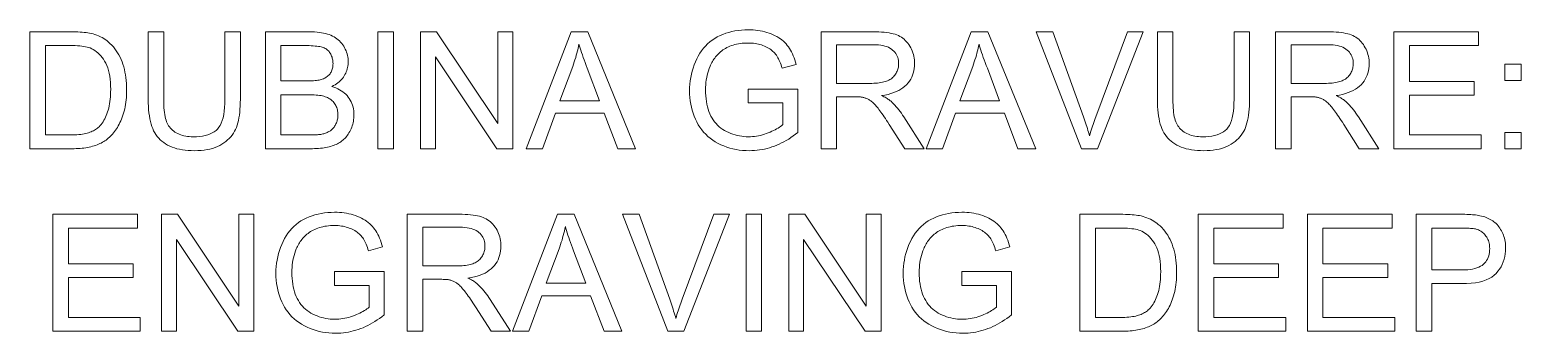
# Model space of a CAD drawing. Extents: x 0 to 297, y 0 to 420.
# Drawn here: x 227.25 to 265.45, y 52.23 to 60.02 of the extents above; entities that cross this region are included whole.
import ezdxf

# ---------------------------------------------------------------- set-up
doc = ezdxf.new("R2010")
doc.units = 0

msp = doc.modelspace()

# ---------------------------------------------------------------- linework, layer by layer
at = {"color": 7, "lineweight": 13}
for points in [[(245.653, 58.145), (245.653, 58.497), (246.924, 58.499), (246.924, 57.385), (246.865, 57.34), (246.806, 57.297), (246.746, 57.256), (246.687, 57.217), (246.626, 57.181), (246.566, 57.147), (246.505, 57.116), (246.444, 57.086), (246.382, 57.059), (246.32, 57.034), (246.257, 57.012), (246.195, 56.992), (246.132, 56.974), (246.068, 56.959), (246.005, 56.946), (245.941, 56.936), (245.876, 56.927), (245.812, 56.922), (245.747, 56.918), (245.681, 56.917), (245.594, 56.919), (245.508, 56.924), (245.423, 56.934), (245.341, 56.947), (245.26, 56.964), (245.18, 56.985), (245.102, 57.01), (245.026, 57.038), (244.951, 57.07), (244.878, 57.106), (244.808, 57.146), (244.741, 57.189), (244.677, 57.235), (244.618, 57.285), (244.561, 57.338), (244.508, 57.394), (244.459, 57.454), (244.414, 57.517), (244.371, 57.584), (244.333, 57.654), (244.298, 57.726), (244.267, 57.8), (244.239, 57.876), (244.215, 57.953), (244.195, 58.033), (244.178, 58.113), (244.165, 58.196), (244.156, 58.28), (244.15, 58.366), (244.149, 58.454), (244.15, 58.541), (244.156, 58.626), (244.165, 58.711), (244.178, 58.795), (244.194, 58.877), (244.215, 58.958), (244.238, 59.038), (244.266, 59.117), (244.297, 59.195), (244.332, 59.271), (244.37, 59.345), (244.411, 59.415), (244.456, 59.481), (244.504, 59.544), (244.555, 59.602), (244.609, 59.656), (244.667, 59.707), (244.728, 59.753), (244.792, 59.796), (244.859, 59.835), (244.929, 59.87), (245, 59.901), (245.074, 59.929), (245.15, 59.953), (245.229, 59.973), (245.309, 59.99), (245.391, 60.003), (245.476, 60.012), (245.562, 60.017), (245.651, 60.019), (245.715, 60.018), (245.778, 60.015), (245.84, 60.01), (245.901, 60.002), (245.96, 59.993), (246.019, 59.981), (246.076, 59.968), (246.131, 59.952), (246.186, 59.934), (246.239, 59.914), (246.29, 59.892), (246.34, 59.868), (246.387, 59.843), (246.431, 59.816), (246.474, 59.788), (246.514, 59.757), (246.552, 59.726), (246.587, 59.692), (246.62, 59.657), (246.651, 59.62), (246.681, 59.581), (246.708, 59.54), (246.735, 59.497), (246.759, 59.451), (246.783, 59.403), (246.805, 59.353), (246.825, 59.3), (246.845, 59.246), (246.862, 59.188), (246.879, 59.129), (246.52, 59.031), (246.507, 59.076), (246.492, 59.118), (246.477, 59.159), (246.461, 59.198), (246.445, 59.235), (246.428, 59.27), (246.41, 59.303), (246.391, 59.335), (246.372, 59.364), (246.353, 59.391), (246.332, 59.417), (246.309, 59.441), (246.285, 59.465), (246.259, 59.487), (246.231, 59.509), (246.201, 59.529), (246.17, 59.549), (246.137, 59.567), (246.103, 59.584), (246.066, 59.601), (246.028, 59.616), (245.99, 59.629), (245.951, 59.641), (245.911, 59.651), (245.87, 59.66), (245.828, 59.667), (245.785, 59.672), (245.742, 59.676), (245.698, 59.679), (245.653, 59.679), (245.599, 59.679), (245.547, 59.676), (245.496, 59.672), (245.447, 59.666), (245.399, 59.659), (245.353, 59.65), (245.308, 59.639), (245.264, 59.626), (245.223, 59.612), (245.182, 59.597), (245.143, 59.579), (245.106, 59.561), (245.07, 59.542), (245.036, 59.522), (245.003, 59.501), (244.972, 59.478), (244.942, 59.455), (244.914, 59.431), (244.887, 59.405), (244.862, 59.379), (244.838, 59.351), (244.815, 59.324), (244.794, 59.295), (244.773, 59.266), (244.754, 59.237), (244.735, 59.207), (244.718, 59.177), (244.702, 59.146), (244.687, 59.114), (244.673, 59.082), (244.651, 59.026), (244.631, 58.969), (244.614, 58.911), (244.599, 58.852), (244.587, 58.792), (244.576, 58.731), (244.568, 58.669), (244.563, 58.606), (244.559, 58.543), (244.558, 58.478), (244.559, 58.399), (244.563, 58.323), (244.57, 58.249), (244.58, 58.178), (244.592, 58.11), (244.608, 58.044), (244.626, 57.981), (244.646, 57.92), (244.67, 57.862), (244.696, 57.807), (244.725, 57.754), (244.756, 57.705), (244.79, 57.657), (244.827, 57.613), (244.866, 57.572), (244.907, 57.533), (244.951, 57.497), (244.998, 57.464), (245.047, 57.433), (245.098, 57.406), (245.151, 57.381), (245.205, 57.359), (245.26, 57.339), (245.315, 57.322), (245.37, 57.308), (245.427, 57.296), (245.484, 57.287), (245.542, 57.28), (245.6, 57.276), (245.659, 57.275), (245.71, 57.276), (245.762, 57.279), (245.812, 57.284), (245.863, 57.291), (245.914, 57.3), (245.964, 57.311), (246.014, 57.324), (246.064, 57.338), (246.113, 57.355), (246.162, 57.374), (246.21, 57.394), (246.256, 57.414), (246.299, 57.435), (246.34, 57.456), (246.378, 57.477), (246.414, 57.498), (246.448, 57.52), (246.479, 57.542), (246.508, 57.564), (246.535, 57.586), (246.535, 58.145)], [(227.25, 56.968), (227.25, 59.968), (228.283, 59.968), (228.351, 59.968), (228.416, 59.966), (228.478, 59.964), (228.536, 59.961), (228.592, 59.957), (228.643, 59.953), (228.692, 59.947), (228.737, 59.94), (228.779, 59.933), (228.817, 59.925), (228.868, 59.912), (228.917, 59.897), (228.965, 59.881), (229.011, 59.862), (229.056, 59.842), (229.099, 59.819), (229.141, 59.795), (229.181, 59.769), (229.22, 59.74), (229.257, 59.71), (229.303, 59.669), (229.347, 59.625), (229.389, 59.58), (229.428, 59.532), (229.465, 59.482), (229.499, 59.429), (229.531, 59.375), (229.56, 59.318), (229.587, 59.259), (229.612, 59.198), (229.635, 59.134), (229.655, 59.069), (229.672, 59.002), (229.687, 58.934), (229.7, 58.863), (229.711, 58.791), (229.719, 58.717), (229.725, 58.641), (229.729, 58.564), (229.73, 58.484), (229.729, 58.417), (229.727, 58.351), (229.723, 58.286), (229.717, 58.223), (229.71, 58.162), (229.701, 58.102), (229.691, 58.044), (229.679, 57.987), (229.665, 57.932), (229.65, 57.879), (229.634, 57.827), (229.616, 57.777), (229.598, 57.728), (229.579, 57.682), (229.559, 57.637), (229.538, 57.595), (229.516, 57.554), (229.494, 57.515), (229.47, 57.477), (229.445, 57.442), (229.42, 57.408), (229.395, 57.376), (229.368, 57.345), (229.342, 57.315), (229.315, 57.287), (229.287, 57.261), (229.259, 57.236), (229.231, 57.212), (229.202, 57.19), (229.172, 57.17), (229.142, 57.15), (229.11, 57.132), (229.078, 57.114), (229.044, 57.098), (229.008, 57.082), (228.972, 57.068), (228.934, 57.054), (228.896, 57.042), (228.855, 57.03), (228.814, 57.019), (228.771, 57.009), (228.728, 57.001), (228.683, 56.993), (228.636, 56.986), (228.589, 56.981), (228.54, 56.976), (228.49, 56.973), (228.439, 56.97), (228.386, 56.968), (228.332, 56.968)], [(227.647, 57.322), (228.287, 57.322), (228.345, 57.323), (228.401, 57.324), (228.454, 57.327), (228.504, 57.331), (228.552, 57.336), (228.597, 57.342), (228.64, 57.349), (228.68, 57.357), (228.718, 57.367), (228.753, 57.377), (228.786, 57.389), (228.817, 57.401), (228.848, 57.414), (228.877, 57.429), (228.904, 57.444), (228.931, 57.46), (228.955, 57.477), (228.979, 57.494), (229.001, 57.513), (229.022, 57.533), (229.049, 57.562), (229.076, 57.593), (229.101, 57.626), (229.125, 57.661), (229.147, 57.698), (229.169, 57.737), (229.189, 57.778), (229.208, 57.821), (229.225, 57.866), (229.242, 57.912), (229.257, 57.961), (229.27, 58.012), (229.282, 58.065), (229.292, 58.119), (229.301, 58.176), (229.308, 58.235), (229.313, 58.296), (229.317, 58.359), (229.32, 58.424), (229.321, 58.49), (229.319, 58.582), (229.314, 58.67), (229.307, 58.753), (229.296, 58.832), (229.282, 58.907), (229.265, 58.977), (229.245, 59.043), (229.222, 59.104), (229.195, 59.161), (229.166, 59.214), (229.134, 59.263), (229.102, 59.308), (229.067, 59.351), (229.032, 59.389), (228.995, 59.425), (228.957, 59.457), (228.917, 59.486), (228.876, 59.512), (228.834, 59.534), (228.791, 59.553), (228.757, 59.564), (228.719, 59.575), (228.677, 59.584), (228.632, 59.592), (228.582, 59.599), (228.529, 59.604), (228.472, 59.608), (228.411, 59.612), (228.346, 59.613), (228.277, 59.614), (227.647, 59.614)], [(232.245, 59.968), (232.642, 59.968), (232.642, 58.235), (232.641, 58.146), (232.638, 58.061), (232.633, 57.98), (232.625, 57.903), (232.616, 57.829), (232.605, 57.759), (232.592, 57.693), (232.576, 57.63), (232.559, 57.571), (232.54, 57.516), (232.517, 57.464), (232.492, 57.414), (232.463, 57.366), (232.431, 57.319), (232.396, 57.275), (232.357, 57.233), (232.316, 57.193), (232.27, 57.154), (232.222, 57.118), (232.17, 57.084), (232.115, 57.052), (232.057, 57.024), (231.995, 56.999), (231.93, 56.977), (231.861, 56.959), (231.79, 56.944), (231.715, 56.932), (231.636, 56.924), (231.554, 56.918), (231.469, 56.917), (231.386, 56.918), (231.307, 56.923), (231.23, 56.93), (231.157, 56.94), (231.086, 56.953), (231.019, 56.969), (230.954, 56.988), (230.893, 57.01), (230.835, 57.035), (230.78, 57.062), (230.728, 57.092), (230.679, 57.125), (230.633, 57.161), (230.59, 57.199), (230.55, 57.24), (230.513, 57.283), (230.48, 57.329), (230.449, 57.378), (230.421, 57.429), (230.397, 57.483), (230.375, 57.54), (230.356, 57.601), (230.339, 57.666), (230.324, 57.735), (230.311, 57.808), (230.301, 57.886), (230.293, 57.967), (230.287, 58.052), (230.284, 58.141), (230.282, 58.235), (230.282, 59.968), (230.679, 59.968), (230.679, 58.237), (230.68, 58.161), (230.682, 58.089), (230.686, 58.021), (230.691, 57.957), (230.698, 57.897), (230.706, 57.842), (230.715, 57.79), (230.726, 57.743), (230.738, 57.7), (230.752, 57.661), (230.768, 57.624), (230.785, 57.59), (230.805, 57.557), (230.827, 57.526), (230.851, 57.497), (230.877, 57.469), (230.905, 57.443), (230.935, 57.419), (230.967, 57.396), (231.002, 57.375), (231.038, 57.356), (231.076, 57.339), (231.115, 57.324), (231.156, 57.311), (231.198, 57.3), (231.242, 57.291), (231.288, 57.284), (231.335, 57.279), (231.384, 57.276), (231.434, 57.275), (231.52, 57.277), (231.6, 57.283), (231.675, 57.293), (231.745, 57.307), (231.809, 57.325), (231.869, 57.346), (231.924, 57.372), (231.974, 57.402), (232.019, 57.436), (232.059, 57.473), (232.094, 57.517), (232.126, 57.567), (232.154, 57.626), (232.178, 57.691), (232.198, 57.764), (232.215, 57.844), (232.228, 57.931), (232.237, 58.025), (232.243, 58.127), (232.245, 58.237)], [(233.286, 56.968), (233.286, 59.968), (234.412, 59.968), (234.479, 59.967), (234.544, 59.964), (234.606, 59.96), (234.665, 59.953), (234.722, 59.945), (234.776, 59.935), (234.827, 59.923), (234.875, 59.91), (234.921, 59.894), (234.963, 59.877), (235.004, 59.858), (235.043, 59.837), (235.08, 59.813), (235.115, 59.788), (235.149, 59.761), (235.18, 59.732), (235.21, 59.701), (235.238, 59.668), (235.264, 59.633), (235.289, 59.597), (235.311, 59.559), (235.331, 59.52), (235.349, 59.481), (235.364, 59.442), (235.377, 59.403), (235.388, 59.363), (235.396, 59.323), (235.402, 59.283), (235.405, 59.242), (235.407, 59.201), (235.405, 59.162), (235.402, 59.125), (235.397, 59.087), (235.39, 59.05), (235.38, 59.014), (235.369, 58.978), (235.355, 58.942), (235.34, 58.907), (235.322, 58.873), (235.302, 58.838), (235.28, 58.805), (235.256, 58.773), (235.23, 58.742), (235.202, 58.713), (235.171, 58.685), (235.139, 58.658), (235.104, 58.633), (235.067, 58.609), (235.028, 58.586), (234.987, 58.564), (235.04, 58.547), (235.091, 58.528), (235.139, 58.506), (235.185, 58.482), (235.228, 58.456), (235.268, 58.428), (235.306, 58.397), (235.342, 58.364), (235.375, 58.329), (235.405, 58.292), (235.433, 58.253), (235.458, 58.212), (235.48, 58.17), (235.499, 58.127), (235.515, 58.082), (235.528, 58.036), (235.539, 57.989), (235.546, 57.94), (235.55, 57.889), (235.552, 57.838), (235.551, 57.796), (235.548, 57.755), (235.544, 57.714), (235.538, 57.674), (235.53, 57.634), (235.52, 57.595), (235.508, 57.557), (235.495, 57.519), (235.48, 57.482), (235.463, 57.446), (235.445, 57.41), (235.425, 57.377), (235.406, 57.345), (235.385, 57.314), (235.363, 57.285), (235.341, 57.258), (235.318, 57.233), (235.294, 57.209), (235.269, 57.187), (235.243, 57.166), (235.216, 57.147), (235.188, 57.129), (235.158, 57.112), (235.127, 57.096), (235.095, 57.08), (235.062, 57.066), (235.027, 57.053), (234.991, 57.04), (234.953, 57.029), (234.914, 57.018), (234.874, 57.009), (234.832, 57), (234.788, 56.993), (234.742, 56.986), (234.695, 56.981), (234.645, 56.976), (234.594, 56.972), (234.541, 56.97), (234.487, 56.968), (234.43, 56.968)], [(233.683, 58.707), (234.332, 58.707), (234.383, 58.708), (234.432, 58.709), (234.477, 58.711), (234.519, 58.713), (234.559, 58.716), (234.595, 58.72), (234.629, 58.724), (234.659, 58.73), (234.686, 58.736), (234.711, 58.742), (234.74, 58.752), (234.768, 58.763), (234.795, 58.775), (234.82, 58.788), (234.843, 58.802), (234.866, 58.818), (234.886, 58.834), (234.905, 58.852), (234.923, 58.871), (234.939, 58.892), (234.953, 58.913), (234.967, 58.935), (234.978, 58.959), (234.988, 58.984), (234.996, 59.009), (235.003, 59.036), (235.009, 59.064), (235.013, 59.093), (235.015, 59.123), (235.016, 59.154), (235.015, 59.183), (235.013, 59.212), (235.009, 59.24), (235.004, 59.267), (234.998, 59.294), (234.99, 59.32), (234.981, 59.345), (234.97, 59.37), (234.958, 59.393), (234.944, 59.416), (234.929, 59.438), (234.913, 59.459), (234.896, 59.478), (234.877, 59.496), (234.857, 59.512), (234.836, 59.527), (234.814, 59.54), (234.79, 59.552), (234.765, 59.563), (234.739, 59.572), (234.711, 59.58), (234.679, 59.587), (234.642, 59.593), (234.603, 59.599), (234.559, 59.603), (234.511, 59.607), (234.46, 59.61), (234.405, 59.612), (234.346, 59.614), (234.283, 59.614), (233.683, 59.614)], [(236.166, 56.968), (236.166, 59.968), (236.563, 59.968), (236.563, 56.968)], [(237.258, 56.968), (237.258, 59.968), (237.666, 59.968), (239.241, 57.613), (239.241, 59.968), (239.622, 59.968), (239.622, 56.968), (239.215, 56.968), (237.639, 59.325), (237.639, 56.968)], [(239.96, 56.968), (241.112, 59.968), (241.54, 59.968), (242.767, 56.968), (242.315, 56.968), (241.965, 57.877), (240.711, 57.877), (240.381, 56.968)], [(240.825, 58.2), (241.842, 58.2), (241.529, 59.031), (241.501, 59.105), (241.475, 59.177), (241.45, 59.246), (241.426, 59.312), (241.404, 59.376), (241.384, 59.436), (241.365, 59.495), (241.347, 59.55), (241.331, 59.603), (241.316, 59.653), (241.305, 59.595), (241.292, 59.538), (241.278, 59.48), (241.263, 59.423), (241.247, 59.365), (241.231, 59.308), (241.213, 59.251), (241.195, 59.194), (241.175, 59.137), (241.155, 59.08)], [(247.515, 56.968), (247.515, 59.968), (248.845, 59.968), (248.923, 59.967), (248.998, 59.965), (249.068, 59.961), (249.135, 59.955), (249.198, 59.948), (249.257, 59.939), (249.312, 59.928), (249.364, 59.916), (249.411, 59.903), (249.455, 59.887), (249.496, 59.87), (249.535, 59.85), (249.573, 59.828), (249.608, 59.803), (249.643, 59.775), (249.675, 59.746), (249.706, 59.713), (249.735, 59.679), (249.763, 59.641), (249.788, 59.602), (249.812, 59.56), (249.833, 59.518), (249.852, 59.475), (249.868, 59.431), (249.882, 59.386), (249.893, 59.341), (249.902, 59.294), (249.908, 59.247), (249.912, 59.199), (249.913, 59.149), (249.911, 59.087), (249.905, 59.026), (249.895, 58.967), (249.88, 58.91), (249.862, 58.855), (249.839, 58.802), (249.812, 58.752), (249.781, 58.703), (249.746, 58.656), (249.707, 58.611), (249.663, 58.569), (249.615, 58.53), (249.562, 58.494), (249.505, 58.462), (249.444, 58.432), (249.378, 58.406), (249.307, 58.383), (249.232, 58.363), (249.152, 58.346), (249.068, 58.333), (249.099, 58.318), (249.128, 58.303), (249.156, 58.288), (249.182, 58.273), (249.207, 58.258), (249.23, 58.243), (249.252, 58.228), (249.272, 58.213), (249.29, 58.198), (249.308, 58.184), (249.342, 58.151), (249.376, 58.117), (249.41, 58.081), (249.444, 58.043), (249.477, 58.004), (249.51, 57.963), (249.542, 57.921), (249.574, 57.877), (249.606, 57.832), (249.637, 57.784), (250.159, 56.968), (249.66, 56.968), (249.263, 57.592), (249.228, 57.645), (249.195, 57.695), (249.164, 57.743), (249.133, 57.788), (249.104, 57.831), (249.076, 57.871), (249.049, 57.908), (249.024, 57.943), (248.999, 57.976), (248.976, 58.006), (248.954, 58.033), (248.932, 58.059), (248.911, 58.084), (248.89, 58.106), (248.869, 58.127), (248.849, 58.146), (248.83, 58.164), (248.811, 58.18), (248.793, 58.194), (248.775, 58.206), (248.757, 58.217), (248.739, 58.228), (248.721, 58.237), (248.703, 58.246), (248.685, 58.255), (248.667, 58.262), (248.648, 58.269), (248.63, 58.275), (248.612, 58.281), (248.593, 58.286), (248.579, 58.289), (248.563, 58.291), (248.545, 58.293), (248.526, 58.295), (248.504, 58.297), (248.481, 58.298), (248.457, 58.299), (248.43, 58.3), (248.402, 58.3), (248.372, 58.3), (247.912, 58.3), (247.912, 56.968)], [(247.912, 58.644), (248.765, 58.644), (248.819, 58.645), (248.869, 58.646), (248.918, 58.649), (248.964, 58.653), (249.008, 58.658), (249.049, 58.664), (249.088, 58.672), (249.125, 58.68), (249.159, 58.69), (249.191, 58.7), (249.221, 58.712), (249.249, 58.725), (249.276, 58.74), (249.302, 58.756), (249.326, 58.773), (249.349, 58.792), (249.37, 58.812), (249.389, 58.834), (249.408, 58.856), (249.424, 58.88), (249.439, 58.905), (249.453, 58.931), (249.465, 58.957), (249.475, 58.983), (249.484, 59.01), (249.491, 59.037), (249.497, 59.064), (249.501, 59.092), (249.503, 59.121), (249.504, 59.149), (249.503, 59.191), (249.498, 59.232), (249.49, 59.27), (249.479, 59.308), (249.465, 59.343), (249.448, 59.378), (249.428, 59.41), (249.405, 59.441), (249.379, 59.471), (249.35, 59.499), (249.317, 59.525), (249.281, 59.549), (249.241, 59.569), (249.197, 59.587), (249.15, 59.602), (249.1, 59.615), (249.046, 59.624), (248.988, 59.631), (248.926, 59.635), (248.861, 59.636), (247.912, 59.636)], [(250.206, 56.968), (251.358, 59.968), (251.786, 59.968), (253.014, 56.968), (252.561, 56.968), (252.211, 57.877), (250.957, 57.877), (250.628, 56.968)], [(251.072, 58.2), (252.089, 58.2), (251.776, 59.031), (251.748, 59.105), (251.721, 59.177), (251.696, 59.246), (251.673, 59.312), (251.651, 59.376), (251.63, 59.436), (251.611, 59.495), (251.593, 59.55), (251.577, 59.603), (251.563, 59.653), (251.551, 59.595), (251.538, 59.538), (251.524, 59.48), (251.509, 59.423), (251.494, 59.365), (251.477, 59.308), (251.459, 59.251), (251.441, 59.194), (251.421, 59.137), (251.401, 59.08)], [(254.188, 56.968), (253.026, 59.968), (253.456, 59.968), (254.235, 57.789), (254.254, 57.737), (254.272, 57.685), (254.289, 57.634), (254.306, 57.584), (254.322, 57.535), (254.337, 57.486), (254.352, 57.438), (254.366, 57.39), (254.38, 57.344), (254.393, 57.297), (254.407, 57.347), (254.422, 57.396), (254.437, 57.445), (254.452, 57.494), (254.468, 57.543), (254.484, 57.592), (254.501, 57.641), (254.519, 57.69), (254.536, 57.739), (254.555, 57.789), (255.365, 59.968), (255.77, 59.968), (254.595, 56.968)], [(258.095, 59.968), (258.492, 59.968), (258.492, 58.235), (258.491, 58.146), (258.488, 58.061), (258.483, 57.98), (258.475, 57.903), (258.466, 57.829), (258.455, 57.759), (258.442, 57.693), (258.426, 57.63), (258.409, 57.571), (258.389, 57.516), (258.367, 57.464), (258.342, 57.414), (258.313, 57.366), (258.281, 57.319), (258.246, 57.275), (258.207, 57.233), (258.165, 57.193), (258.12, 57.154), (258.072, 57.118), (258.02, 57.084), (257.965, 57.052), (257.907, 57.024), (257.845, 56.999), (257.78, 56.977), (257.711, 56.959), (257.64, 56.944), (257.564, 56.932), (257.486, 56.924), (257.404, 56.918), (257.319, 56.917), (257.236, 56.918), (257.157, 56.923), (257.08, 56.93), (257.007, 56.94), (256.936, 56.953), (256.869, 56.969), (256.804, 56.988), (256.743, 57.01), (256.685, 57.035), (256.63, 57.062), (256.577, 57.092), (256.528, 57.125), (256.483, 57.161), (256.44, 57.199), (256.4, 57.24), (256.363, 57.283), (256.329, 57.329), (256.299, 57.378), (256.271, 57.429), (256.247, 57.483), (256.225, 57.54), (256.206, 57.601), (256.188, 57.666), (256.174, 57.735), (256.161, 57.808), (256.151, 57.886), (256.143, 57.967), (256.137, 58.052), (256.133, 58.141), (256.132, 58.235), (256.132, 59.968), (256.529, 59.968), (256.529, 58.237), (256.53, 58.161), (256.532, 58.089), (256.536, 58.021), (256.541, 57.957), (256.547, 57.897), (256.555, 57.842), (256.565, 57.79), (256.576, 57.743), (256.588, 57.7), (256.602, 57.661), (256.617, 57.624), (256.635, 57.59), (256.655, 57.557), (256.677, 57.526), (256.701, 57.497), (256.727, 57.469), (256.755, 57.443), (256.785, 57.419), (256.817, 57.396), (256.852, 57.375), (256.888, 57.356), (256.926, 57.339), (256.965, 57.324), (257.006, 57.311), (257.048, 57.3), (257.092, 57.291), (257.138, 57.284), (257.185, 57.279), (257.234, 57.276), (257.284, 57.275), (257.369, 57.277), (257.449, 57.283), (257.525, 57.293), (257.594, 57.307), (257.659, 57.325), (257.719, 57.346), (257.774, 57.372), (257.824, 57.402), (257.869, 57.436), (257.909, 57.473), (257.944, 57.517), (257.976, 57.567), (258.004, 57.626), (258.028, 57.691), (258.048, 57.764), (258.065, 57.844), (258.078, 57.931), (258.087, 58.025), (258.093, 58.127), (258.095, 58.237)], [(259.159, 56.968), (259.159, 59.968), (260.489, 59.968), (260.567, 59.967), (260.642, 59.965), (260.712, 59.961), (260.779, 59.955), (260.842, 59.948), (260.901, 59.939), (260.956, 59.928), (261.008, 59.916), (261.055, 59.903), (261.099, 59.887), (261.14, 59.87), (261.179, 59.85), (261.217, 59.828), (261.252, 59.803), (261.287, 59.775), (261.319, 59.746), (261.35, 59.713), (261.379, 59.679), (261.407, 59.641), (261.432, 59.602), (261.456, 59.56), (261.477, 59.518), (261.496, 59.475), (261.512, 59.431), (261.526, 59.386), (261.537, 59.341), (261.546, 59.294), (261.552, 59.247), (261.556, 59.199), (261.557, 59.149), (261.555, 59.087), (261.549, 59.026), (261.539, 58.967), (261.524, 58.91), (261.506, 58.855), (261.483, 58.802), (261.456, 58.752), (261.425, 58.703), (261.39, 58.656), (261.351, 58.611), (261.307, 58.569), (261.259, 58.53), (261.206, 58.494), (261.149, 58.462), (261.088, 58.432), (261.022, 58.406), (260.951, 58.383), (260.876, 58.363), (260.796, 58.346), (260.712, 58.333), (260.743, 58.318), (260.772, 58.303), (260.8, 58.288), (260.826, 58.273), (260.851, 58.258), (260.874, 58.243), (260.896, 58.228), (260.916, 58.213), (260.934, 58.198), (260.952, 58.184), (260.986, 58.151), (261.02, 58.117), (261.054, 58.081), (261.088, 58.043), (261.121, 58.004), (261.154, 57.963), (261.186, 57.921), (261.218, 57.877), (261.25, 57.832), (261.281, 57.784), (261.803, 56.968), (261.303, 56.968), (260.906, 57.592), (260.872, 57.645), (260.839, 57.695), (260.808, 57.743), (260.777, 57.788), (260.748, 57.831), (260.72, 57.871), (260.693, 57.908), (260.667, 57.943), (260.643, 57.976), (260.62, 58.006), (260.598, 58.033), (260.576, 58.059), (260.555, 58.084), (260.534, 58.106), (260.513, 58.127), (260.493, 58.146), (260.474, 58.164), (260.455, 58.18), (260.436, 58.194), (260.418, 58.206), (260.401, 58.217), (260.383, 58.228), (260.365, 58.237), (260.347, 58.246), (260.329, 58.255), (260.311, 58.262), (260.292, 58.269), (260.274, 58.275), (260.256, 58.281), (260.237, 58.286), (260.223, 58.289), (260.207, 58.291), (260.189, 58.293), (260.17, 58.295), (260.148, 58.297), (260.125, 58.298), (260.101, 58.299), (260.074, 58.3), (260.046, 58.3), (260.016, 58.3), (259.556, 58.3), (259.556, 56.968)], [(259.556, 58.644), (260.409, 58.644), (260.462, 58.645), (260.513, 58.646), (260.562, 58.649), (260.608, 58.653), (260.652, 58.658), (260.693, 58.664), (260.732, 58.672), (260.769, 58.68), (260.803, 58.69), (260.835, 58.7), (260.865, 58.712), (260.893, 58.725), (260.92, 58.74), (260.946, 58.756), (260.97, 58.773), (260.993, 58.792), (261.014, 58.812), (261.033, 58.834), (261.051, 58.856), (261.068, 58.88), (261.083, 58.905), (261.097, 58.931), (261.109, 58.957), (261.119, 58.983), (261.128, 59.01), (261.135, 59.037), (261.141, 59.064), (261.145, 59.092), (261.147, 59.121), (261.148, 59.149), (261.146, 59.191), (261.142, 59.232), (261.134, 59.27), (261.123, 59.308), (261.109, 59.343), (261.092, 59.378), (261.072, 59.41), (261.049, 59.441), (261.023, 59.471), (260.993, 59.499), (260.961, 59.525), (260.924, 59.549), (260.885, 59.569), (260.841, 59.587), (260.794, 59.602), (260.744, 59.615), (260.689, 59.624), (260.632, 59.631), (260.57, 59.635), (260.505, 59.636), (259.556, 59.636)], [(262.188, 56.968), (262.188, 59.968), (264.357, 59.968), (264.357, 59.614), (262.585, 59.614), (262.585, 58.695), (264.244, 58.695), (264.244, 58.343), (262.585, 58.343), (262.585, 57.322), (264.426, 57.322), (264.426, 56.968)], [(265.03, 58.722), (265.03, 59.141), (265.449, 59.141), (265.449, 58.722)], [(233.683, 57.322), (234.43, 57.322), (234.468, 57.322), (234.503, 57.323), (234.535, 57.323), (234.566, 57.324), (234.594, 57.326), (234.62, 57.327), (234.644, 57.329), (234.665, 57.331), (234.684, 57.334), (234.701, 57.336), (234.727, 57.342), (234.754, 57.347), (234.779, 57.354), (234.803, 57.361), (234.826, 57.369), (234.849, 57.378), (234.87, 57.387), (234.891, 57.397), (234.911, 57.407), (234.93, 57.418), (234.948, 57.43), (234.965, 57.443), (234.982, 57.457), (234.998, 57.472), (235.014, 57.489), (235.028, 57.506), (235.043, 57.524), (235.056, 57.543), (235.069, 57.564), (235.081, 57.585), (235.092, 57.607), (235.102, 57.63), (235.111, 57.654), (235.119, 57.678), (235.126, 57.703), (235.131, 57.729), (235.135, 57.755), (235.138, 57.782), (235.14, 57.809), (235.14, 57.838), (235.14, 57.871), (235.137, 57.903), (235.133, 57.934), (235.127, 57.965), (235.119, 57.995), (235.11, 58.023), (235.098, 58.051), (235.085, 58.078), (235.071, 58.104), (235.055, 58.129), (235.037, 58.153), (235.017, 58.176), (234.997, 58.197), (234.975, 58.217), (234.952, 58.235), (234.927, 58.251), (234.902, 58.267), (234.874, 58.28), (234.846, 58.292), (234.816, 58.303), (234.784, 58.313), (234.75, 58.321), (234.713, 58.329), (234.673, 58.335), (234.63, 58.341), (234.585, 58.345), (234.537, 58.349), (234.486, 58.351), (234.433, 58.353), (234.377, 58.353), (233.683, 58.353)], [(265.03, 56.968), (265.03, 57.387), (265.449, 57.387), (265.449, 56.968)], [(227.839, 52.286), (227.839, 55.286), (230.008, 55.286), (230.008, 54.932), (228.236, 54.932), (228.236, 54.013), (229.896, 54.013), (229.896, 53.661), (228.236, 53.661), (228.236, 52.64), (230.078, 52.64), (230.078, 52.286)], [(230.622, 52.286), (230.622, 55.286), (231.029, 55.286), (232.605, 52.93), (232.605, 55.286), (232.986, 55.286), (232.986, 52.286), (232.578, 52.286), (231.003, 54.643), (231.003, 52.286)], [(235.057, 53.463), (235.057, 53.815), (236.327, 53.817), (236.327, 52.703), (236.269, 52.658), (236.21, 52.615), (236.15, 52.574), (236.09, 52.535), (236.03, 52.499), (235.97, 52.465), (235.909, 52.433), (235.847, 52.404), (235.786, 52.377), (235.724, 52.352), (235.661, 52.33), (235.599, 52.31), (235.536, 52.292), (235.472, 52.277), (235.409, 52.264), (235.345, 52.254), (235.28, 52.245), (235.216, 52.239), (235.151, 52.236), (235.085, 52.235), (234.998, 52.237), (234.912, 52.242), (234.827, 52.252), (234.745, 52.265), (234.663, 52.282), (234.584, 52.303), (234.506, 52.327), (234.43, 52.356), (234.355, 52.388), (234.282, 52.424), (234.212, 52.464), (234.145, 52.506), (234.081, 52.553), (234.021, 52.602), (233.965, 52.655), (233.912, 52.712), (233.863, 52.772), (233.817, 52.835), (233.775, 52.901), (233.737, 52.971), (233.702, 53.044), (233.67, 53.118), (233.643, 53.194), (233.619, 53.271), (233.599, 53.35), (233.582, 53.431), (233.569, 53.514), (233.56, 53.598), (233.554, 53.684), (233.552, 53.772), (233.554, 53.859), (233.56, 53.944), (233.569, 54.029), (233.582, 54.113), (233.598, 54.195), (233.618, 54.276), (233.642, 54.356), (233.67, 54.435), (233.701, 54.513), (233.736, 54.589), (233.774, 54.663), (233.815, 54.733), (233.86, 54.799), (233.908, 54.861), (233.959, 54.92), (234.013, 54.974), (234.071, 55.025), (234.131, 55.071), (234.195, 55.114), (234.263, 55.153), (234.332, 55.188), (234.404, 55.219), (234.478, 55.247), (234.554, 55.271), (234.632, 55.291), (234.713, 55.308), (234.795, 55.32), (234.879, 55.33), (234.966, 55.335), (235.055, 55.337), (235.119, 55.336), (235.182, 55.333), (235.244, 55.328), (235.305, 55.32), (235.364, 55.311), (235.423, 55.299), (235.479, 55.285), (235.535, 55.27), (235.59, 55.252), (235.643, 55.232), (235.694, 55.21), (235.743, 55.186), (235.79, 55.161), (235.835, 55.134), (235.877, 55.106), (235.918, 55.075), (235.955, 55.043), (235.991, 55.01), (236.024, 54.975), (236.055, 54.938), (236.084, 54.899), (236.112, 54.858), (236.138, 54.815), (236.163, 54.769), (236.187, 54.721), (236.209, 54.671), (236.229, 54.618), (236.248, 54.563), (236.266, 54.506), (236.282, 54.447), (235.924, 54.349), (235.91, 54.393), (235.896, 54.436), (235.881, 54.477), (235.865, 54.516), (235.849, 54.553), (235.831, 54.588), (235.814, 54.621), (235.795, 54.652), (235.776, 54.682), (235.756, 54.709), (235.736, 54.734), (235.713, 54.759), (235.689, 54.783), (235.662, 54.805), (235.635, 54.827), (235.605, 54.847), (235.574, 54.867), (235.541, 54.885), (235.506, 54.902), (235.47, 54.919), (235.432, 54.934), (235.394, 54.947), (235.355, 54.959), (235.314, 54.969), (235.273, 54.978), (235.232, 54.985), (235.189, 54.99), (235.146, 54.994), (235.102, 54.997), (235.057, 54.997), (235.003, 54.996), (234.951, 54.994), (234.9, 54.99), (234.851, 54.984), (234.803, 54.977), (234.756, 54.967), (234.712, 54.957), (234.668, 54.944), (234.626, 54.93), (234.586, 54.914), (234.547, 54.897), (234.51, 54.879), (234.474, 54.86), (234.439, 54.84), (234.407, 54.819), (234.375, 54.796), (234.346, 54.773), (234.317, 54.748), (234.291, 54.723), (234.266, 54.696), (234.242, 54.669), (234.219, 54.641), (234.197, 54.613), (234.177, 54.584), (234.157, 54.555), (234.139, 54.525), (234.122, 54.494), (234.106, 54.463), (234.09, 54.432), (234.076, 54.4), (234.055, 54.344), (234.035, 54.287), (234.018, 54.229), (234.003, 54.17), (233.99, 54.11), (233.98, 54.049), (233.972, 53.987), (233.966, 53.924), (233.963, 53.861), (233.962, 53.796), (233.963, 53.717), (233.967, 53.641), (233.974, 53.567), (233.984, 53.496), (233.996, 53.428), (234.011, 53.362), (234.029, 53.299), (234.05, 53.238), (234.074, 53.18), (234.1, 53.125), (234.129, 53.072), (234.16, 53.022), (234.194, 52.975), (234.231, 52.931), (234.269, 52.89), (234.311, 52.851), (234.355, 52.815), (234.401, 52.782), (234.45, 52.751), (234.502, 52.724), (234.555, 52.699), (234.609, 52.677), (234.663, 52.657), (234.718, 52.64), (234.774, 52.626), (234.831, 52.614), (234.888, 52.605), (234.945, 52.598), (235.004, 52.594), (235.063, 52.593), (235.114, 52.594), (235.165, 52.597), (235.216, 52.602), (235.267, 52.609), (235.317, 52.618), (235.368, 52.629), (235.418, 52.641), (235.467, 52.656), (235.517, 52.673), (235.566, 52.692), (235.614, 52.712), (235.66, 52.732), (235.703, 52.753), (235.744, 52.774), (235.782, 52.795), (235.818, 52.816), (235.852, 52.838), (235.883, 52.859), (235.912, 52.881), (235.939, 52.904), (235.939, 53.463)], [(236.919, 52.286), (236.919, 55.286), (238.249, 55.286), (238.327, 55.285), (238.402, 55.283), (238.472, 55.279), (238.539, 55.273), (238.602, 55.266), (238.661, 55.257), (238.716, 55.246), (238.768, 55.234), (238.815, 55.22), (238.859, 55.205), (238.9, 55.188), (238.939, 55.168), (238.976, 55.145), (239.012, 55.121), (239.047, 55.093), (239.079, 55.063), (239.11, 55.031), (239.139, 54.996), (239.167, 54.959), (239.192, 54.92), (239.216, 54.878), (239.237, 54.836), (239.256, 54.793), (239.272, 54.749), (239.286, 54.704), (239.297, 54.659), (239.306, 54.612), (239.312, 54.565), (239.316, 54.516), (239.317, 54.467), (239.315, 54.404), (239.309, 54.344), (239.299, 54.285), (239.284, 54.228), (239.265, 54.173), (239.243, 54.12), (239.216, 54.07), (239.185, 54.021), (239.15, 53.974), (239.11, 53.929), (239.067, 53.887), (239.019, 53.848), (238.966, 53.812), (238.909, 53.779), (238.848, 53.75), (238.781, 53.724), (238.711, 53.701), (238.636, 53.681), (238.556, 53.664), (238.472, 53.651), (238.503, 53.636), (238.532, 53.621), (238.56, 53.606), (238.586, 53.591), (238.611, 53.576), (238.634, 53.561), (238.655, 53.546), (238.676, 53.531), (238.694, 53.516), (238.711, 53.501), (238.746, 53.469), (238.78, 53.434), (238.814, 53.398), (238.848, 53.361), (238.881, 53.322), (238.914, 53.281), (238.946, 53.239), (238.978, 53.195), (239.01, 53.149), (239.041, 53.102), (239.563, 52.286), (239.063, 52.286), (238.666, 52.91), (238.632, 52.963), (238.599, 53.013), (238.568, 53.061), (238.537, 53.106), (238.508, 53.148), (238.48, 53.188), (238.453, 53.226), (238.427, 53.261), (238.403, 53.293), (238.38, 53.323), (238.358, 53.351), (238.336, 53.377), (238.314, 53.402), (238.294, 53.424), (238.273, 53.445), (238.253, 53.464), (238.234, 53.482), (238.215, 53.498), (238.196, 53.512), (238.178, 53.524), (238.161, 53.535), (238.143, 53.545), (238.125, 53.555), (238.107, 53.564), (238.089, 53.573), (238.07, 53.58), (238.052, 53.587), (238.034, 53.593), (238.016, 53.599), (237.997, 53.604), (237.983, 53.606), (237.967, 53.609), (237.949, 53.611), (237.929, 53.613), (237.908, 53.614), (237.885, 53.616), (237.861, 53.617), (237.834, 53.617), (237.806, 53.618), (237.776, 53.618), (237.316, 53.618), (237.316, 52.286)], [(239.61, 52.286), (240.762, 55.286), (241.19, 55.286), (242.417, 52.286), (241.965, 52.286), (241.615, 53.194), (240.361, 53.194), (240.031, 52.286)], [(243.592, 52.286), (242.43, 55.286), (242.859, 55.286), (243.639, 53.106), (243.658, 53.054), (243.676, 53.003), (243.693, 52.952), (243.71, 52.902), (243.726, 52.853), (243.741, 52.804), (243.756, 52.756), (243.77, 52.708), (243.784, 52.661), (243.797, 52.615), (243.811, 52.664), (243.825, 52.714), (243.84, 52.763), (243.856, 52.812), (243.872, 52.861), (243.888, 52.91), (243.905, 52.959), (243.922, 53.008), (243.94, 53.057), (243.958, 53.106), (244.769, 55.286), (245.174, 55.286), (243.999, 52.286)], [(245.598, 52.286), (245.598, 55.286), (245.995, 55.286), (245.995, 52.286)], [(246.69, 52.286), (246.69, 55.286), (247.098, 55.286), (248.673, 52.93), (248.673, 55.286), (249.054, 55.286), (249.054, 52.286), (248.647, 52.286), (247.071, 54.643), (247.071, 52.286)], [(251.125, 53.463), (251.125, 53.815), (252.396, 53.817), (252.396, 52.703), (252.337, 52.658), (252.278, 52.615), (252.218, 52.574), (252.159, 52.535), (252.098, 52.499), (252.038, 52.465), (251.977, 52.433), (251.916, 52.404), (251.854, 52.377), (251.792, 52.352), (251.73, 52.33), (251.667, 52.31), (251.604, 52.292), (251.54, 52.277), (251.477, 52.264), (251.413, 52.254), (251.348, 52.245), (251.284, 52.239), (251.219, 52.236), (251.153, 52.235), (251.066, 52.237), (250.98, 52.242), (250.896, 52.252), (250.813, 52.265), (250.732, 52.282), (250.652, 52.303), (250.574, 52.327), (250.498, 52.356), (250.423, 52.388), (250.35, 52.424), (250.28, 52.464), (250.213, 52.506), (250.149, 52.553), (250.09, 52.602), (250.033, 52.655), (249.981, 52.712), (249.931, 52.772), (249.886, 52.835), (249.843, 52.901), (249.805, 52.971), (249.77, 53.044), (249.739, 53.118), (249.711, 53.194), (249.687, 53.271), (249.667, 53.35), (249.65, 53.431), (249.637, 53.514), (249.628, 53.598), (249.623, 53.684), (249.621, 53.772), (249.623, 53.859), (249.628, 53.944), (249.637, 54.029), (249.65, 54.113), (249.666, 54.195), (249.687, 54.276), (249.71, 54.356), (249.738, 54.435), (249.769, 54.513), (249.804, 54.589), (249.842, 54.663), (249.884, 54.733), (249.928, 54.799), (249.976, 54.861), (250.027, 54.92), (250.081, 54.974), (250.139, 55.025), (250.2, 55.071), (250.264, 55.114), (250.331, 55.153), (250.401, 55.188), (250.472, 55.219), (250.546, 55.247), (250.623, 55.271), (250.701, 55.291), (250.781, 55.308), (250.863, 55.32), (250.948, 55.33), (251.034, 55.335), (251.123, 55.337), (251.187, 55.336), (251.25, 55.333), (251.312, 55.328), (251.373, 55.32), (251.433, 55.311), (251.491, 55.299), (251.548, 55.285), (251.603, 55.27), (251.658, 55.252), (251.711, 55.232), (251.763, 55.21), (251.812, 55.186), (251.859, 55.161), (251.903, 55.134), (251.946, 55.106), (251.986, 55.075), (252.024, 55.043), (252.059, 55.01), (252.092, 54.975), (252.123, 54.938), (252.153, 54.899), (252.18, 54.858), (252.207, 54.815), (252.231, 54.769), (252.255, 54.721), (252.277, 54.671), (252.297, 54.618), (252.317, 54.563), (252.334, 54.506), (252.351, 54.447), (251.992, 54.349), (251.979, 54.393), (251.964, 54.436), (251.949, 54.477), (251.933, 54.516), (251.917, 54.553), (251.9, 54.588), (251.882, 54.621), (251.863, 54.652), (251.844, 54.682), (251.825, 54.709), (251.804, 54.734), (251.781, 54.759), (251.757, 54.783), (251.731, 54.805), (251.703, 54.827), (251.673, 54.847), (251.642, 54.867), (251.609, 54.885), (251.575, 54.902), (251.538, 54.919), (251.501, 54.934), (251.462, 54.947), (251.423, 54.959), (251.383, 54.969), (251.342, 54.978), (251.3, 54.985), (251.257, 54.99), (251.214, 54.994), (251.17, 54.997), (251.125, 54.997), (251.071, 54.996), (251.019, 54.994), (250.968, 54.99), (250.919, 54.984), (250.871, 54.977), (250.825, 54.967), (250.78, 54.957), (250.736, 54.944), (250.695, 54.93), (250.654, 54.914), (250.615, 54.897), (250.578, 54.879), (250.542, 54.86), (250.508, 54.84), (250.475, 54.819), (250.444, 54.796), (250.414, 54.773), (250.386, 54.748), (250.359, 54.723), (250.334, 54.696), (250.31, 54.669), (250.287, 54.641), (250.266, 54.613), (250.245, 54.584), (250.226, 54.555), (250.207, 54.525), (250.19, 54.494), (250.174, 54.463), (250.159, 54.432), (250.145, 54.4), (250.123, 54.344), (250.103, 54.287), (250.086, 54.229), (250.071, 54.17), (250.059, 54.11), (250.048, 54.049), (250.04, 53.987), (250.035, 53.924), (250.031, 53.861), (250.03, 53.796), (250.031, 53.717), (250.035, 53.641), (250.042, 53.567), (250.052, 53.496), (250.064, 53.428), (250.08, 53.362), (250.098, 53.299), (250.118, 53.238), (250.142, 53.18), (250.168, 53.125), (250.197, 53.072), (250.228, 53.022), (250.262, 52.975), (250.299, 52.931), (250.338, 52.89), (250.379, 52.851), (250.423, 52.815), (250.47, 52.782), (250.519, 52.751), (250.57, 52.724), (250.623, 52.699), (250.677, 52.677), (250.732, 52.657), (250.787, 52.64), (250.842, 52.626), (250.899, 52.614), (250.956, 52.605), (251.014, 52.598), (251.072, 52.594), (251.131, 52.593), (251.182, 52.594), (251.234, 52.597), (251.285, 52.602), (251.335, 52.609), (251.386, 52.618), (251.436, 52.629), (251.486, 52.641), (251.536, 52.656), (251.585, 52.673), (251.634, 52.692), (251.682, 52.712), (251.728, 52.732), (251.771, 52.753), (251.812, 52.774), (251.85, 52.795), (251.886, 52.816), (251.92, 52.838), (251.951, 52.859), (251.98, 52.881), (252.007, 52.904), (252.007, 53.463)], [(254.145, 52.286), (254.145, 55.286), (255.179, 55.286), (255.247, 55.285), (255.312, 55.284), (255.374, 55.282), (255.432, 55.279), (255.487, 55.275), (255.539, 55.27), (255.587, 55.265), (255.632, 55.258), (255.674, 55.251), (255.713, 55.243), (255.764, 55.23), (255.813, 55.215), (255.861, 55.199), (255.907, 55.18), (255.952, 55.159), (255.995, 55.137), (256.037, 55.113), (256.077, 55.086), (256.116, 55.058), (256.153, 55.028), (256.199, 54.987), (256.243, 54.943), (256.284, 54.898), (256.324, 54.85), (256.36, 54.8), (256.395, 54.747), (256.426, 54.693), (256.456, 54.636), (256.483, 54.577), (256.508, 54.515), (256.53, 54.452), (256.55, 54.387), (256.568, 54.32), (256.583, 54.251), (256.596, 54.181), (256.607, 54.109), (256.615, 54.035), (256.621, 53.959), (256.624, 53.882), (256.625, 53.802), (256.625, 53.735), (256.622, 53.669), (256.618, 53.604), (256.613, 53.541), (256.606, 53.48), (256.597, 53.42), (256.586, 53.362), (256.574, 53.305), (256.561, 53.25), (256.546, 53.196), (256.529, 53.145), (256.512, 53.095), (256.494, 53.046), (256.475, 53), (256.455, 52.955), (256.434, 52.913), (256.412, 52.872), (256.389, 52.832), (256.366, 52.795), (256.341, 52.76), (256.316, 52.726), (256.29, 52.693), (256.264, 52.662), (256.237, 52.633), (256.21, 52.605), (256.183, 52.579), (256.155, 52.554), (256.126, 52.53), (256.097, 52.508), (256.068, 52.487), (256.038, 52.468), (256.006, 52.45), (255.973, 52.432), (255.939, 52.416), (255.904, 52.4), (255.868, 52.386), (255.83, 52.372), (255.791, 52.359), (255.751, 52.348), (255.71, 52.337), (255.667, 52.327), (255.623, 52.319), (255.578, 52.311), (255.532, 52.304), (255.484, 52.299), (255.436, 52.294), (255.385, 52.29), (255.334, 52.288), (255.282, 52.286), (255.228, 52.286)], [(257.18, 52.286), (257.18, 55.286), (259.349, 55.286), (259.349, 54.932), (257.577, 54.932), (257.577, 54.013), (259.237, 54.013), (259.237, 53.661), (257.577, 53.661), (257.577, 52.64), (259.419, 52.64), (259.419, 52.286)], [(259.975, 52.286), (259.975, 55.286), (262.145, 55.286), (262.145, 54.932), (260.372, 54.932), (260.372, 54.013), (262.032, 54.013), (262.032, 53.661), (260.372, 53.661), (260.372, 52.64), (262.214, 52.64), (262.214, 52.286)], [(262.763, 52.286), (262.763, 55.286), (263.894, 55.286), (263.953, 55.286), (264.008, 55.285), (264.061, 55.283), (264.111, 55.281), (264.158, 55.279), (264.202, 55.276), (264.243, 55.272), (264.282, 55.268), (264.318, 55.263), (264.351, 55.257), (264.394, 55.249), (264.436, 55.24), (264.477, 55.229), (264.516, 55.217), (264.554, 55.204), (264.59, 55.189), (264.625, 55.173), (264.658, 55.156), (264.69, 55.137), (264.721, 55.117), (264.75, 55.096), (264.778, 55.072), (264.805, 55.048), (264.831, 55.021), (264.856, 54.993), (264.879, 54.963), (264.902, 54.932), (264.923, 54.899), (264.943, 54.864), (264.961, 54.827), (264.979, 54.79), (264.994, 54.752), (265.008, 54.712), (265.02, 54.673), (265.03, 54.632), (265.038, 54.591), (265.044, 54.549), (265.049, 54.506), (265.052, 54.462), (265.052, 54.418), (265.05, 54.343), (265.043, 54.27), (265.031, 54.199), (265.014, 54.131), (264.992, 54.065), (264.965, 54.001), (264.933, 53.94), (264.897, 53.881), (264.855, 53.825), (264.809, 53.771), (264.756, 53.72), (264.696, 53.675), (264.628, 53.635), (264.551, 53.601), (264.467, 53.572), (264.375, 53.548), (264.276, 53.529), (264.168, 53.516), (264.052, 53.508), (263.929, 53.506), (263.16, 53.506), (263.16, 52.286)], [(237.316, 53.962), (238.169, 53.962), (238.222, 53.962), (238.273, 53.964), (238.322, 53.967), (238.368, 53.971), (238.412, 53.976), (238.453, 53.982), (238.492, 53.989), (238.529, 53.998), (238.563, 54.007), (238.595, 54.018), (238.625, 54.03), (238.653, 54.043), (238.68, 54.058), (238.706, 54.074), (238.73, 54.091), (238.752, 54.11), (238.774, 54.13), (238.793, 54.151), (238.811, 54.174), (238.828, 54.198), (238.843, 54.223), (238.857, 54.249), (238.869, 54.274), (238.879, 54.301), (238.888, 54.327), (238.895, 54.355), (238.901, 54.382), (238.905, 54.41), (238.907, 54.438), (238.908, 54.467), (238.906, 54.509), (238.902, 54.549), (238.894, 54.588), (238.883, 54.625), (238.869, 54.661), (238.852, 54.695), (238.832, 54.728), (238.809, 54.759), (238.783, 54.789), (238.753, 54.817), (238.721, 54.843), (238.684, 54.867), (238.645, 54.887), (238.601, 54.905), (238.554, 54.92), (238.504, 54.932), (238.449, 54.942), (238.392, 54.949), (238.33, 54.953), (238.265, 54.954), (237.316, 54.954)], [(240.475, 53.518), (241.492, 53.518), (241.179, 54.349), (241.151, 54.423), (241.125, 54.495), (241.1, 54.564), (241.077, 54.63), (241.055, 54.693), (241.034, 54.754), (241.015, 54.812), (240.997, 54.868), (240.981, 54.921), (240.967, 54.971), (240.955, 54.913), (240.942, 54.855), (240.928, 54.798), (240.913, 54.741), (240.897, 54.683), (240.881, 54.626), (240.863, 54.569), (240.845, 54.512), (240.825, 54.455), (240.805, 54.398)], [(254.542, 52.64), (255.183, 52.64), (255.241, 52.64), (255.296, 52.642), (255.349, 52.645), (255.4, 52.649), (255.448, 52.654), (255.493, 52.66), (255.536, 52.667), (255.576, 52.675), (255.613, 52.685), (255.648, 52.695), (255.681, 52.707), (255.713, 52.719), (255.743, 52.732), (255.772, 52.747), (255.8, 52.762), (255.826, 52.778), (255.851, 52.795), (255.875, 52.812), (255.897, 52.831), (255.917, 52.851), (255.945, 52.88), (255.971, 52.911), (255.997, 52.944), (256.02, 52.979), (256.043, 53.016), (256.064, 53.055), (256.085, 53.096), (256.103, 53.139), (256.121, 53.184), (256.137, 53.23), (256.152, 53.279), (256.166, 53.33), (256.178, 53.382), (256.188, 53.437), (256.197, 53.494), (256.204, 53.553), (256.209, 53.614), (256.213, 53.677), (256.215, 53.741), (256.216, 53.808), (256.215, 53.9), (256.21, 53.988), (256.202, 54.071), (256.191, 54.15), (256.178, 54.225), (256.161, 54.295), (256.14, 54.361), (256.117, 54.422), (256.091, 54.479), (256.062, 54.532), (256.03, 54.581), (255.997, 54.626), (255.963, 54.668), (255.927, 54.707), (255.891, 54.743), (255.852, 54.775), (255.813, 54.804), (255.772, 54.829), (255.73, 54.852), (255.686, 54.87), (255.652, 54.882), (255.615, 54.893), (255.573, 54.902), (255.527, 54.91), (255.478, 54.916), (255.425, 54.922), (255.367, 54.926), (255.306, 54.929), (255.241, 54.931), (255.173, 54.932), (254.542, 54.932)], [(263.16, 53.86), (263.935, 53.86), (264.01, 53.861), (264.08, 53.865), (264.146, 53.872), (264.207, 53.882), (264.264, 53.895), (264.317, 53.911), (264.364, 53.93), (264.408, 53.951), (264.447, 53.976), (264.482, 54.003), (264.512, 54.033), (264.54, 54.065), (264.564, 54.099), (264.585, 54.136), (264.603, 54.175), (264.617, 54.217), (264.629, 54.26), (264.637, 54.307), (264.642, 54.355), (264.643, 54.406), (264.642, 54.443), (264.639, 54.479), (264.635, 54.514), (264.628, 54.548), (264.619, 54.581), (264.609, 54.612), (264.597, 54.643), (264.582, 54.672), (264.566, 54.701), (264.548, 54.728), (264.528, 54.754), (264.508, 54.778), (264.486, 54.8), (264.462, 54.821), (264.438, 54.839), (264.412, 54.856), (264.385, 54.871), (264.357, 54.884), (264.328, 54.896), (264.297, 54.905), (264.276, 54.91), (264.25, 54.915), (264.222, 54.919), (264.19, 54.922), (264.155, 54.925), (264.116, 54.928), (264.074, 54.929), (264.028, 54.931), (263.979, 54.932), (263.927, 54.932), (263.16, 54.932)]]:
    msp.add_lwpolyline(points, close=True, dxfattribs=at)

doc.saveas('drawing.dxf')
